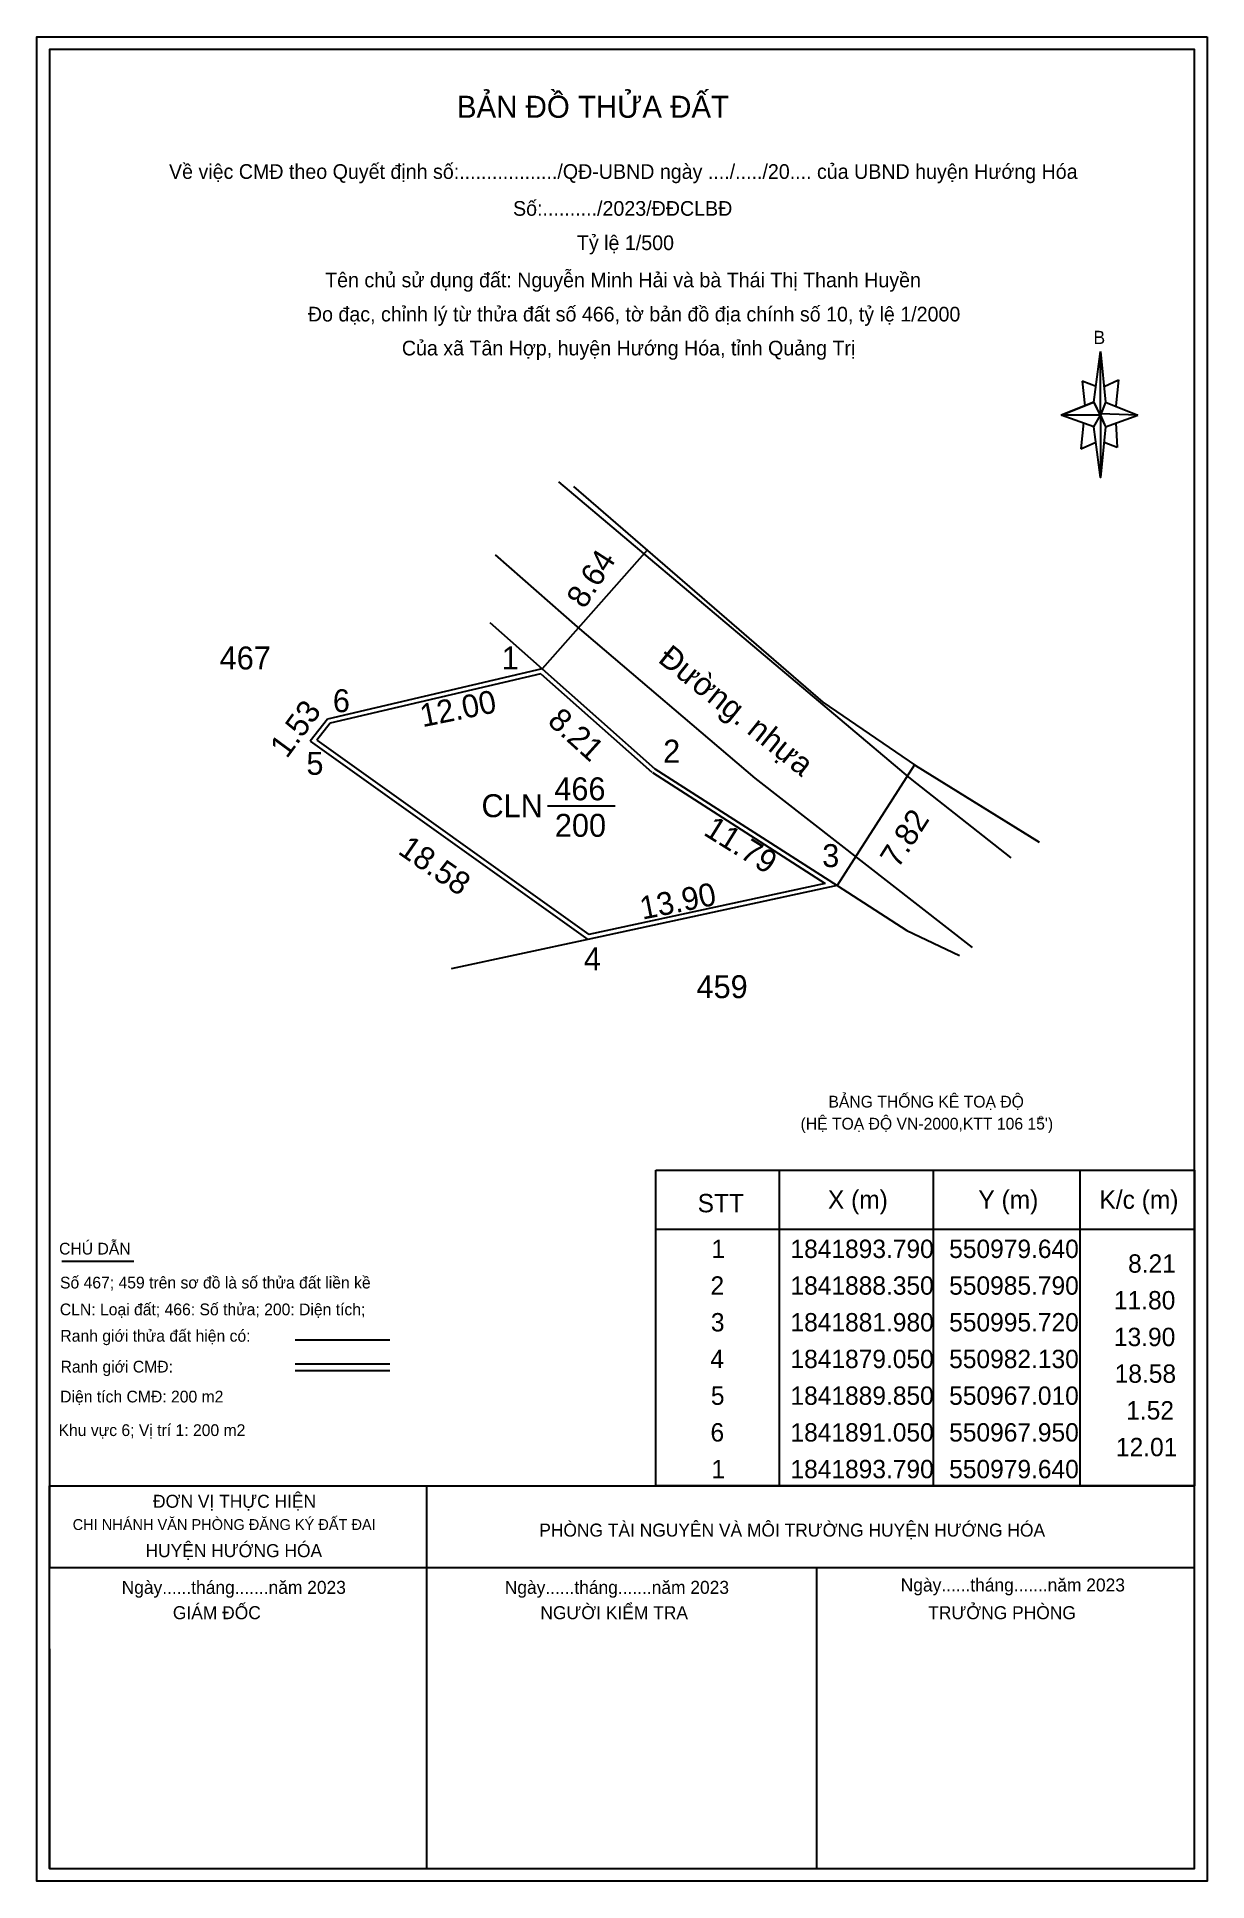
# Model space of a CAD drawing. Extents: x 550952 to 551016, y 1841828 to 1841928.
import ezdxf

# ---------------------------------------------------------------- set-up
doc = ezdxf.new("R2010")
doc.units = 0
for name, color, linetype in [('Level 10', 7, 'Continuous'), ('Level 22', 7, 'Continuous'), ('Level 23', 7, 'Continuous'), ('Level 5', 7, 'Continuous'), ('Level 63', 7, 'Continuous')]:
    doc.layers.add(name, color=color, linetype=linetype)

msp = doc.modelspace()

# ---------------------------------------------------------------- linework, layer by layer
at = {"layer": 'Level 10'}
for p, q in [((550985.37, 1841900.26), (550979.64, 1841893.79)), ((550979.64, 1841893.79), (550967.95, 1841891.05)), ((550979.57, 1841893.52), (550968.09, 1841890.83)), ((550967.01, 1841889.85), (550982.13, 1841879.05)), ((550967.37, 1841889.9), (550982.19, 1841879.31)), ((550979.94, 1841886.33), (550983.62, 1841886.33))]:
    msp.add_line(p, q, dxfattribs=at)
at = {"layer": 'Level 22'}
for p, q in [((551009.71, 1841908.33), (551010.07, 1841911.09)), ((551010.28, 1841909.18), (551011.06, 1841909.54)), ((551011.06, 1841909.54), (551010.92, 1841908.12)), ((551009.85, 1841909.18), (551009.07, 1841909.46)), ((551009.07, 1841909.46), (551009.22, 1841908.12)), ((551009.71, 1841908.33), (551007.94, 1841907.62)), ((551007.94, 1841907.62), (551009.71, 1841908.33)), ((551009.71, 1841906.98), (551007.94, 1841907.62)), ((551010.07, 1841907.62), (551007.94, 1841907.62)), ((551010.07, 1841907.62), (551009.71, 1841908.33)), ((551009.71, 1841908.33), (551010.35, 1841906.98)), ((551012.12, 1841907.62), (551010.07, 1841907.69)), ((551010.07, 1841907.69), (551010.07, 1841907.62)), ((551010.07, 1841907.62), (551010.35, 1841906.98)), ((551010.35, 1841908.33), (551012.12, 1841907.62)), ((551010.35, 1841906.98), (551012.12, 1841907.62)), ((551010.35, 1841906.98), (551012.12, 1841907.62)), ((551009.15, 1841907.2), (551009, 1841905.78)), ((551010.35, 1841906.98), (551010.07, 1841904.22)), ((551010.92, 1841907.2), (551010.99, 1841905.85)), ((551009, 1841905.78), (551009.78, 1841906.13)), ((551010.99, 1841905.85), (551010.28, 1841906.13)), ((550953.47, 1841861.51), (550957.39, 1841861.51)), ((550966.18, 1841857.23), (550971.34, 1841857.23)), ((550966.18, 1841855.92), (550971.34, 1841855.92)), ((550966.18, 1841855.56), (550971.34, 1841855.56)), ((550952.8, 1841849.27), (551015.2, 1841849.27)), ((550952.8, 1841828.43), (550952.8, 1841849.27)), ((550973.36, 1841844.83), (550973.36, 1841849.23)), ((551015.2, 1841828.43), (551015.2, 1841849.27)), ((550952.8, 1841844.83), (550973.36, 1841844.83)), ((550973.36, 1841844.83), (550994.62, 1841844.83)), ((550973.36, 1841828.43), (550973.36, 1841844.83)), ((550994.62, 1841844.83), (551015.2, 1841844.83)), ((550994.62, 1841828.43), (550994.62, 1841844.83)), ((550973.36, 1841828.43), (550994.62, 1841828.43))]:
    msp.add_line(p, q, dxfattribs=at)
for points in [[(551015.89, 1841928.23), (551015.89, 1841827.74), (550952.11, 1841827.74), (550952.11, 1841928.23), (551015.89, 1841928.23)], [(551015.2, 1841844.83), (551015.2, 1841927.53), (550952.8, 1841927.53), (550952.8, 1841844.83)], [(550980.53, 1841903.98), (550999.71, 1841887.82), (551005.19, 1841883.5)], [(551003.1, 1841878.6), (550991.25, 1841887.84), (550981.57, 1841896.09), (550977.1, 1841900)], [(550952.8, 1841840.39), (550952.8, 1841828.43), (550973.36, 1841828.43)], [(550994.62, 1841828.43), (551015.2, 1841828.43), (551015.2, 1841840.39)]]:
    msp.add_lwpolyline(points, dxfattribs=at)
for points in [[(551010.07, 1841911.09), (551010.35, 1841908.33), (551010.07, 1841907.62)], [(551010.07, 1841907.62), (551010.07, 1841904.22), (551009.71, 1841906.98)]]:
    msp.add_lwpolyline(points, close=True, dxfattribs=at)
at = {"layer": 'Level 23'}
msp.add_lwpolyline([(550981.36, 1841903.73), (550994.95, 1841891.98), (551000, 1841888.53), (551006.74, 1841884.35)], dxfattribs=at)
at = {"layer": 'Level 5'}
for p, q in [((550976.8, 1841896.31), (550979.64, 1841893.79)), ((550979.57, 1841893.52), (550985.62, 1841888.16)), ((550979.64, 1841893.79), (550985.79, 1841888.35)), ((550968.09, 1841890.83), (550967.37, 1841889.9)), ((550999.94, 1841888.57), (550995.72, 1841881.98)), ((551000, 1841888.53), (551006.71, 1841884.37)), ((550985.66, 1841888.14), (550995.07, 1841882.1)), ((550985.79, 1841888.35), (550995.72, 1841881.98)), ((550995.72, 1841881.98), (550982.13, 1841879.05)), ((550995.07, 1841882.1), (550982.19, 1841879.31)), ((550982.13, 1841879.05), (550974.68, 1841877.44))]:
    msp.add_line(p, q, dxfattribs=at)
for points in [[(550967.95, 1841891.05), (550967.01, 1841889.85)], [(550995.72, 1841881.98), (550999.53, 1841879.54), (551002.4, 1841878.17)]]:
    msp.add_lwpolyline(points, dxfattribs=at)
at = {"layer": 'Level 63'}
for p, q in [((550992.56, 1841866.47), (550992.56, 1841849.27)), ((551000.96, 1841866.47), (551000.96, 1841849.27)), ((551008.96, 1841866.47), (551008.96, 1841849.27)), ((550985.84, 1841863.27), (551015.2, 1841863.27))]:
    msp.add_line(p, q, dxfattribs=at)
msp.add_lwpolyline([(550985.84, 1841866.47), (551015.2, 1841866.47), (551015.2, 1841849.27), (550985.84, 1841849.27)], close=True, dxfattribs=at)

# ---------------------------------------------------------------- texts
at = {"layer": 'Level 22'}
for s, height, p in [('BẢN ĐỒ THỬA ĐẤT', 1.2, (550975, 1841923.82)), ('Về việc CMĐ theo Quyết định số:................../QĐ-UBND ngày ..../...../20.... của UBND huyện Hướng Hóa', 0.8, (550959.31, 1841920.49)), ('Số:........../2023/ĐĐCLBĐ', 0.8, (550978.06, 1841918.48)), ('Tỷ lệ 1/500', 0.8, (550981.54, 1841916.61)), ('Tên chủ sử dụng đất: Nguyễn Minh Hải và bà Thái Thị Thanh Huyền', 0.8, (550967.82, 1841914.58)), ('Đo đạc, chỉnh lý từ thửa đất số 466, tờ bản đồ địa chính số 10, tỷ lệ 1/2000', 0.8, (550966.88, 1841912.72)), ('Của xã Tân Hợp, huyện Hướng Hóa, tỉnh Quảng Trị', 0.8, (550972, 1841910.87)), ('B', 0.72, (551009.69, 1841911.49)), ('BẢNG THỐNG KÊ TOẠ ĐỘ', 0.64, (550995.25, 1841869.89)), ("(HỆ TOẠ ĐỘ VN-2000,KTT 106 15')", 0.64, (550993.73, 1841868.69)), ('o', 0.32, (551006.71, 1841869.19)), ('CHÚ DẪN', 0.64, (550953.32, 1841861.88)), ('Số 467; 459 trên sơ đồ là số thửa đất liền kề', 0.64, (550953.37, 1841860.03)), ('CLN: Loại đất; 466: Số thửa; 200: Diện tích;', 0.64, (550953.36, 1841858.57)), ('Ranh giới thửa đất hiện có:', 0.64, (550953.39, 1841857.13)), ('Ranh giới CMĐ:', 0.64, (550953.4, 1841855.45)), ('Diện tích CMĐ: 200 m2', 0.64, (550953.38, 1841853.82)), ('Khu vực 6; Vị trí 1: 200 m2', 0.64, (550953.29, 1841851.99)), ('ĐƠN VỊ THỰC HIỆN', 0.7086, (550958.44, 1841848.08)), ('CHI NHÁNH VĂN PHÒNG ĐĂNG KÝ ĐẤT ĐAI', 0.5928, (550954.06, 1841846.87)), ('PHÒNG TÀI NGUYÊN VÀ MÔI TRƯỜNG HUYỆN HƯỚNG HÓA', 0.7086, (550979.49, 1841846.51)), ('HUYỆN HƯỚNG HÓA', 0.7086, (550958.03, 1841845.39)), ('Ngày......tháng.......năm 2023', 0.7086, (550999.19, 1841843.52)), ('Ngày......tháng.......năm 2023', 0.7086, (550956.73, 1841843.39)), ('Ngày......tháng.......năm 2023', 0.7086, (550977.61, 1841843.39)), ('GIÁM ĐỐC', 0.709, (550959.52, 1841842.01)), ('NGƯỜI KIỂM TRA', 0.7086, (550979.55, 1841842.01)), ('TRƯỞNG PHÒNG', 0.7086, (551000.69, 1841842.01))]:
    msp.add_text(s, height=height, dxfattribs=at).set_placement(p)
at = {"layer": 'Level 5'}
for s, rotation, p in [('8.64', 57.3323, (550981.95, 1841897.01)), ('Đường. nhựa', 321.2596, (550985.9, 1841894.21)), ('12.00', 11.4066, (550973.13, 1841890.61)), ('1.53', 53.6643, (550965.73, 1841888.86)), ('8.21', 317.7889, (550979.88, 1841890.85)), ('11.79', 328.0481, (550988.38, 1841884.78)), ('7.82', 57.3323, (550999.04, 1841882.87)), ('18.58', 325.2959, (550971.73, 1841883.76)), ('13.90', 11.4066, (550985.11, 1841880.12))]:
    msp.add_text(s, height=1.25, rotation=rotation, dxfattribs=at).set_placement(p)
for s, p in [('467', (550962.07, 1841893.76)), ('1', (550977.44, 1841893.76)), ('6', (550968.24, 1841891.43)), ('2', (550986.24, 1841888.68)), ('5', (550966.8, 1841888.02)), ('466', (550980.31, 1841886.63)), ('CLN', (550976.34, 1841885.71)), ('200', (550980.34, 1841884.64)), ('3', (550994.91, 1841882.99)), ('4', (550981.92, 1841877.36)), ('459', (550988.06, 1841875.85))]:
    msp.add_text(s, height=1.25, dxfattribs=at).set_placement(p)
at = {"layer": 'Level 63'}
for s, p in [('X (m)', (550995.22, 1841864.37)), ('Y (m)', (551003.42, 1841864.37)), ('K/c (m)', (551010.02, 1841864.37)), ('STT', (550988.12, 1841864.18)), (' 1', (550988.5, 1841861.69)), ('1841893.790', (550993.18, 1841861.69)), ('550979.640', (551001.83, 1841861.69)), ('8.21', (551011.58, 1841860.89)), (' 2', (550988.45, 1841859.69)), ('1841888.350', (550993.18, 1841859.69)), ('550985.790', (551001.83, 1841859.69)), ('11.80', (551010.81, 1841858.89)), (' 3', (550988.47, 1841857.69)), ('1841881.980', (550993.18, 1841857.69)), ('550995.720', (551001.83, 1841857.69)), ('13.90', (551010.81, 1841856.89)), (' 4', (550988.44, 1841855.69)), ('1841879.050', (550993.18, 1841855.69)), ('550982.130', (551001.83, 1841855.69)), ('18.58', (551010.85, 1841854.89)), (' 5', (550988.47, 1841853.69)), ('1841889.850', (550993.18, 1841853.69)), ('550967.010', (551001.83, 1841853.69)), ('1.52', (551011.48, 1841852.89)), (' 6', (550988.45, 1841851.69)), ('1841891.050', (550993.18, 1841851.69)), ('550967.950', (551001.83, 1841851.69)), ('12.01', (551010.92, 1841850.89)), (' 1', (550988.5, 1841849.69)), ('1841893.790', (550993.18, 1841849.69)), ('550979.640', (551001.83, 1841849.69))]:
    msp.add_text(s, height=1, dxfattribs=at).set_placement(p)

doc.saveas('drawing.dxf')
